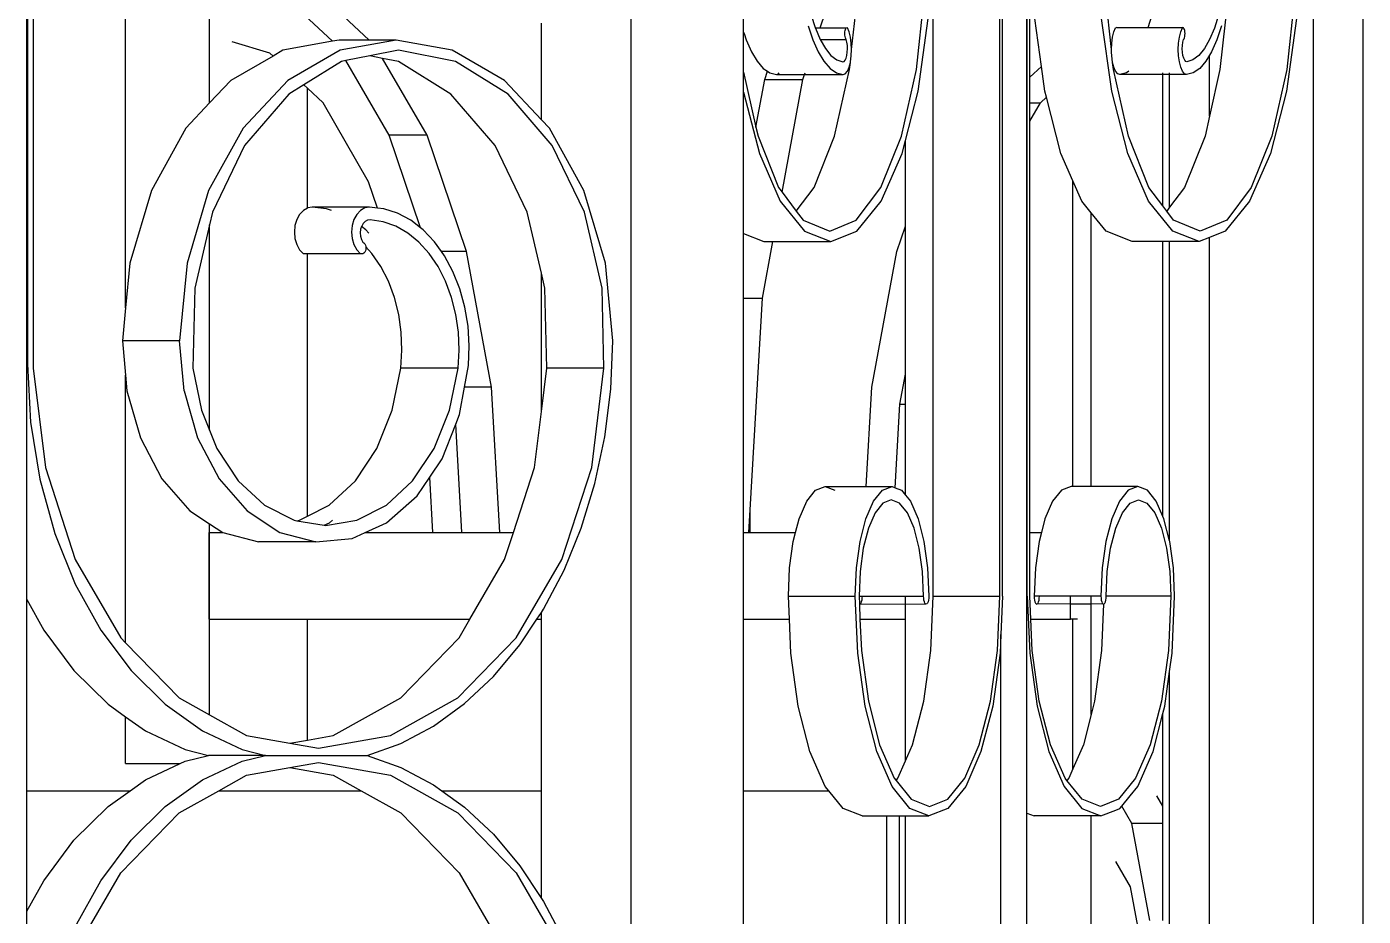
# Model space of a CAD drawing. Header units: millimetres. Extents: x 173236 to 801264, y -94969 to 615039.
# Drawn here: x 397874.2 to 398036.4, y -2428.3 to -2320.4 of the extents above; entities that cross this region are included whole.
import ezdxf

# ---------------------------------------------------------------- set-up
doc = ezdxf.new("R2010")
doc.units = ezdxf.units.MM
doc.header["$MEASUREMENT"] = 0
doc.layers.add('VOX-A-ELEV-1-NEAR', color=130, linetype='Continuous')
doc.layers.add('VOX-A-WALL-PATT', color=233, linetype='Continuous')

# ---------------------------------------------------------------- blocks, each defined once
blk = doc.blocks.new('west stsircase')
at = {"layer": 'VOX-A-WALL-PATT'}
for p, q in [((1461717.81, -2358.09), (1461717.81, -1444.06)), ((1461635.03, -2507.23), (1461635.03, -1581.8)), ((1461723.86, -2212.25), (1461723.86, -1773.82)), ((1461561.67, -2011.34), (1461561.67, -1928.97)), ((1461561.77, -1928.97), (1461561.77, -2011.34)), ((1461583.86, -1979.65), (1461583.86, -1942.29)), ((1461562.45, -1955.91), (1461562.45, -2011.83)), ((1461573.67, -2004.5), (1461573.67, -1955.91)), ((1461648.67, -1971.07), (1461648.67, -1956.97)), ((1461657.97, -1970.54), (1461662.63, -1956.84)), ((1461671.67, -2039.51), (1461671.67, -1956.65)), ((1461679.77, -2039.51), (1461679.77, -1956.65)), ((1461680.09, -2039.51), (1461680.09, -1957.14)), ((1461683.04, -2039.51), (1461683.04, -1957.14)), ((1461683.08, -2039.51), (1461683.08, -1957.14)), ((1461598.77, -1972.17), (1461592.1, -1965.93)), ((1461603.22, -1972.02), (1461596.71, -1965.93)), ((1461661.77, -1973.17), (1461662.53, -1966.35)), ((1461669.63, -1975.6), (1461670.63, -1966.35)), ((1461693.3, -1973.17), (1461692.55, -1966.35)), ((1461707.41, -1966.95), (1461706.47, -1975.6)), ((1461715.58, -1966.35), (1461714.58, -1975.6)), ((1461683.4, -1976.52), (1461683.4, -1967.98)), ((1461624.13, -1981.68), (1461624.13, -1969.95)), ((1461656.52, -1970.29), (1461657.08, -1971.98)), ((1461656.87, -1968.98), (1461657.36, -1970.51)), ((1461657.36, -1970.51), (1461657.97, -1970.54)), ((1461657.36, -1970.51), (1461657.37, -1970.54)), ((1461657.37, -1970.54), (1461657.97, -1970.54)), ((1461657.37, -1970.54), (1461657.38, -1970.57)), ((1461657.38, -1970.57), (1461657.96, -1971.93)), ((1461657.97, -1970.54), (1461661.13, -1970.54)), ((1461661.08, -1970.6), (1461661.13, -1970.54)), ((1461661.13, -1970.54), (1461661.2, -1970.51)), ((1461661.2, -1970.51), (1461661.26, -1970.54)), ((1461661.47, -1971.02), (1461661.26, -1970.54)), ((1461669.85, -1978.21), (1461671.07, -1969.41)), ((1461684.81, -1975.21), (1461684, -1969.41)), ((1461693.33, -1978.21), (1461692.11, -1969.41)), ((1461693.6, -1971.02), (1461693.81, -1970.54)), ((1461693.88, -1970.51), (1461693.81, -1970.54)), ((1461693.94, -1970.53), (1461693.88, -1970.51)), ((1461697.7, -1970.54), (1461693.94, -1970.53)), ((1461698.2, -1968.98), (1461697.7, -1970.54)), ((1461701.92, -1970.54), (1461697.7, -1970.54)), ((1461701.71, -1971.02), (1461701.92, -1970.54)), ((1461701.98, -1970.51), (1461701.92, -1970.54)), ((1461702.04, -1970.53), (1461701.98, -1970.51)), ((1461702.1, -1970.6), (1461702.04, -1970.53)), ((1461705.8, -1970.57), (1461705.22, -1971.93)), ((1461706.3, -1968.98), (1461705.8, -1970.57)), ((1461706.66, -1970.29), (1461706.1, -1971.98)), ((1461715.77, -1969.41), (1461714.55, -1978.21)), ((1461598.77, -1972.17), (1461592.77, -1973.26)), ((1461599.57, -1972.02), (1461598.77, -1972.17)), ((1461603.22, -1972.02), (1461599.57, -1972.02)), ((1461606.51, -1972.02), (1461599.71, -1973.26)), ((1461606.51, -1972.02), (1461603.22, -1972.02)), ((1461613.32, -1973.26), (1461606.51, -1972.02)), ((1461648.67, -1971.07), (1461648.72, -1971.23)), ((1461648.67, -1971.39), (1461648.67, -1971.07)), ((1461648.67, -1971.39), (1461648.72, -1971.23)), ((1461648.67, -1975.92), (1461648.67, -1971.39)), ((1461648.72, -1971.23), (1461648.98, -1971.98)), ((1461648.98, -1971.98), (1461649.62, -1973.43)), ((1461657.08, -1971.98), (1461657.72, -1973.43)), ((1461657.96, -1971.93), (1461658.59, -1973.04)), ((1461657.96, -1971.93), (1461661.13, -1971.93)), ((1461660.95, -1971.22), (1461660.96, -1971.04)), ((1461660.96, -1971.41), (1461660.95, -1971.22)), ((1461660.96, -1971.04), (1461660.99, -1970.86)), ((1461660.98, -1971.59), (1461660.96, -1971.41)), ((1461661.02, -1971.74), (1461660.98, -1971.59)), ((1461660.99, -1970.86), (1461661.02, -1970.72)), ((1461661.02, -1970.72), (1461661.08, -1970.6)), ((1461661.07, -1971.85), (1461661.02, -1971.74)), ((1461661.13, -1971.93), (1461661.07, -1971.85)), ((1461661.21, -1972.27), (1461661.13, -1971.93)), ((1461661.63, -1971.65), (1461661.47, -1971.02)), ((1461661.73, -1972.38), (1461661.63, -1971.65)), ((1461693.34, -1972.38), (1461693.44, -1971.65)), ((1461693.44, -1971.65), (1461693.6, -1971.02)), ((1461701.44, -1972.38), (1461701.55, -1971.65)), ((1461701.55, -1971.65), (1461701.71, -1971.02)), ((1461701.97, -1972.27), (1461702.05, -1971.93)), ((1461702.05, -1971.93), (1461702.11, -1971.85)), ((1461702.15, -1970.72), (1461702.1, -1970.6)), ((1461702.11, -1971.85), (1461702.16, -1971.74)), ((1461702.19, -1970.86), (1461702.15, -1970.72)), ((1461702.16, -1971.74), (1461702.19, -1971.59)), ((1461702.22, -1971.04), (1461702.19, -1970.86)), ((1461702.19, -1971.59), (1461702.22, -1971.41)), ((1461702.23, -1971.22), (1461702.22, -1971.04)), ((1461702.22, -1971.41), (1461702.23, -1971.22)), ((1461705.22, -1971.93), (1461704.59, -1973.04)), ((1461706.1, -1971.98), (1461705.46, -1973.43)), ((1461591.19, -1973.61), (1461586.6, -1972.25)), ((1461591.56, -1973.96), (1461591.19, -1973.61)), ((1461592.77, -1973.26), (1461591.56, -1973.96)), ((1461599.71, -1973.26), (1461593.37, -1976.91)), ((1461606.78, -1973.26), (1461603.31, -1973.94)), ((1461613.71, -1974.62), (1461606.78, -1973.26)), ((1461619.66, -1976.91), (1461613.32, -1973.26)), ((1461649.62, -1973.43), (1461650.32, -1974.59)), ((1461657.72, -1973.43), (1461658.42, -1974.59)), ((1461658.59, -1973.04), (1461659.27, -1973.88)), ((1461661.2, -1973.89), (1461661.25, -1973.5)), ((1461661.26, -1972.66), (1461661.21, -1972.27)), ((1461661.25, -1973.5), (1461661.28, -1973.08)), ((1461661.28, -1973.08), (1461661.26, -1972.66)), ((1461661.77, -1973.17), (1461661.73, -1972.38)), ((1461661.73, -1973.95), (1461661.77, -1973.17)), ((1461693.3, -1973.17), (1461693.34, -1972.38)), ((1461693.32, -1973.48), (1461693.3, -1973.17)), ((1461693.45, -1974.73), (1461693.32, -1973.48)), ((1461701.41, -1973.17), (1461701.44, -1972.38)), ((1461701.44, -1973.95), (1461701.41, -1973.17)), ((1461701.9, -1973.08), (1461701.92, -1972.66)), ((1461701.92, -1973.5), (1461701.9, -1973.08)), ((1461701.92, -1972.66), (1461701.97, -1972.27)), ((1461701.98, -1973.89), (1461701.92, -1973.5)), ((1461704.59, -1973.04), (1461703.91, -1973.88)), ((1461705.46, -1973.43), (1461705.19, -1973.86)), ((1461591.56, -1973.96), (1461586.43, -1976.91)), ((1461599.86, -1974.62), (1461595.29, -1977.45)), ((1461600.41, -1974.51), (1461599.86, -1974.62)), ((1461603.31, -1973.94), (1461600.41, -1974.51)), ((1461605.64, -1983.57), (1461600.41, -1974.51)), ((1461604.86, -1974.24), (1461603.31, -1973.94)), ((1461610.25, -1983.57), (1461604.86, -1974.24)), ((1461606.77, -1974.62), (1461604.86, -1974.24)), ((1461613.15, -1978.57), (1461606.77, -1974.62)), ((1461620.1, -1978.57), (1461613.71, -1974.62)), ((1461650.32, -1974.59), (1461651.06, -1975.45)), ((1461658.42, -1974.59), (1461659.17, -1975.45)), ((1461659.27, -1973.88), (1461659.99, -1974.42)), ((1461659.99, -1974.42), (1461660.72, -1974.65)), ((1461660.72, -1974.65), (1461660.86, -1974.61)), ((1461660.86, -1974.61), (1461660.99, -1974.46)), ((1461660.99, -1974.46), (1461661.11, -1974.21)), ((1461661.11, -1974.21), (1461661.2, -1973.89)), ((1461661.26, -1975.79), (1461661.47, -1975.31)), ((1461661.47, -1975.31), (1461661.62, -1974.73)), ((1461661.53, -1975.6), (1461661.62, -1974.73)), ((1461661.62, -1974.73), (1461661.63, -1974.68)), ((1461661.63, -1974.68), (1461661.73, -1973.95)), ((1461683.4, -1976.52), (1461684.81, -1975.21)), ((1461685.22, -1978.21), (1461684.81, -1975.21)), ((1461693.6, -1975.31), (1461693.45, -1974.73)), ((1461693.55, -1975.6), (1461693.45, -1974.73)), ((1461693.81, -1975.79), (1461693.6, -1975.31)), ((1461701.55, -1974.68), (1461701.44, -1973.95)), ((1461701.71, -1975.31), (1461701.55, -1974.68)), ((1461701.92, -1975.79), (1461701.71, -1975.31)), ((1461702.07, -1974.21), (1461701.98, -1973.89)), ((1461702.19, -1974.46), (1461702.07, -1974.21)), ((1461702.32, -1974.61), (1461702.19, -1974.46)), ((1461702.46, -1974.65), (1461702.32, -1974.61)), ((1461703.19, -1974.42), (1461702.46, -1974.65)), ((1461703.91, -1973.88), (1461703.19, -1974.42)), ((1461704.76, -1974.59), (1461704.01, -1975.45)), ((1461705.19, -1973.86), (1461704.76, -1974.59)), ((1461705.19, -1981.26), (1461705.19, -1973.86)), ((1461586.43, -1976.91), (1461583.86, -1979.65)), ((1461593.37, -1976.91), (1461587.93, -1982.71)), ((1461624.13, -1981.68), (1461619.66, -1976.91)), ((1461648.67, -1975.92), (1461650.17, -1982.57)), ((1461648.67, -1978.36), (1461648.67, -1975.92)), ((1461650.17, -1982.57), (1461651.23, -1976.81)), ((1461651.06, -1975.45), (1461651.57, -1975.8)), ((1461651.23, -1976.81), (1461651.57, -1975.8)), ((1461651.23, -1976.81), (1461655.84, -1976.81)), ((1461651.57, -1975.8), (1461651.85, -1975.99)), ((1461651.85, -1975.99), (1461652.64, -1976.2)), ((1461652.64, -1976.2), (1461652.91, -1976.1)), ((1461652.64, -1976.2), (1461656.05, -1976.2)), ((1461652.91, -1976.1), (1461653, -1975.99)), ((1461653.33, -1990.47), (1461655.84, -1976.81)), ((1461655.84, -1976.81), (1461656.05, -1976.2)), ((1461656.05, -1976.2), (1461656.12, -1975.99)), ((1461656.05, -1976.2), (1461660.75, -1976.2)), ((1461659.17, -1975.45), (1461659.95, -1975.99)), ((1461659.71, -1983.66), (1461661.53, -1975.6)), ((1461659.95, -1975.99), (1461660.75, -1976.2)), ((1461660.75, -1976.2), (1461661.01, -1976.1)), ((1461661.01, -1976.1), (1461661.26, -1975.79)), ((1461667.81, -1983.66), (1461669.63, -1975.6)), ((1461683.4, -1979.63), (1461683.4, -1976.52)), ((1461695.36, -1983.66), (1461693.55, -1975.6)), ((1461694.06, -1976.1), (1461693.81, -1975.79)), ((1461694.32, -1976.2), (1461694.06, -1976.1)), ((1461695.12, -1975.99), (1461694.32, -1976.2)), ((1461699.54, -1976.2), (1461694.32, -1976.2)), ((1461695.4, -1975.79), (1461695.12, -1975.99)), ((1461699.54, -1976.2), (1461699.54, -1975.99)), ((1461699.54, -1992.15), (1461699.54, -1976.2)), ((1461700.36, -1976.2), (1461699.54, -1976.2)), ((1461700.36, -1976.2), (1461700.36, -1975.99)), ((1461702.43, -1976.2), (1461700.36, -1976.2)), ((1461700.36, -1992.3), (1461700.36, -1976.2)), ((1461702.16, -1976.1), (1461701.92, -1975.79)), ((1461702.43, -1976.2), (1461702.16, -1976.1)), ((1461703.23, -1975.99), (1461702.43, -1976.2)), ((1461704.01, -1975.45), (1461703.23, -1975.99)), ((1461706.47, -1975.6), (1461705.19, -1981.26)), ((1461714.58, -1975.6), (1461712.76, -1983.66)), ((1461593.47, -1978.57), (1461588.12, -1984.82)), ((1461595.29, -1977.45), (1461593.47, -1978.57)), ((1461595.73, -1977.86), (1461595.29, -1977.45)), ((1461595.73, -1992.4), (1461595.73, -1977.86)), ((1461597.63, -1979.63), (1461595.73, -1977.86)), ((1461618.51, -1984.82), (1461613.15, -1978.57)), ((1461625.45, -1984.82), (1461620.1, -1978.57)), ((1461648.67, -1978.36), (1461650.58, -1985.77)), ((1461648.67, -1995.49), (1461648.67, -1978.36)), ((1461668.31, -1984.19), (1461669.85, -1978.21)), ((1461685.41, -1978.95), (1461685.22, -1978.21)), ((1461695.28, -1985.77), (1461693.33, -1978.21)), ((1461714.55, -1978.21), (1461712.6, -1985.77)), ((1461583.86, -1979.65), (1461580.99, -1982.71)), ((1461603.15, -1989.2), (1461597.63, -1979.63)), ((1461683.4, -1979.63), (1461684.68, -1979.63)), ((1461683.4, -1981.84), (1461684.68, -1979.63)), ((1461683.4, -1981.84), (1461683.4, -1979.63)), ((1461684.68, -1979.63), (1461685.41, -1978.95)), ((1461687.17, -1985.77), (1461685.41, -1978.95)), ((1461625.1, -1982.71), (1461624.13, -1981.68)), ((1461683.4, -2031.78), (1461683.4, -1981.84)), ((1461705.19, -1981.26), (1461704.66, -1983.66)), ((1461580.99, -1982.71), (1461576.81, -1990.26)), ((1461587.93, -1982.71), (1461583.75, -1990.26)), ((1461629.28, -1990.26), (1461625.1, -1982.71)), ((1461650.17, -1982.57), (1461650.42, -1983.66)), ((1461588.12, -1984.82), (1461584.22, -1992.88)), ((1461609.47, -1994.82), (1461605.64, -1983.57)), ((1461610.25, -1983.57), (1461605.64, -1983.57)), ((1461615.05, -1997.69), (1461610.25, -1983.57)), ((1461622.41, -1992.88), (1461618.51, -1984.82)), ((1461629.35, -1992.88), (1461625.45, -1984.82)), ((1461650.42, -1983.66), (1461652.91, -1989.91)), ((1461657.21, -1989.91), (1461659.71, -1983.66)), ((1461665.32, -1989.91), (1461667.81, -1983.66)), ((1461667.9, -1985.77), (1461668.31, -1984.19)), ((1461668.31, -1994.59), (1461668.31, -1984.19)), ((1461697.86, -1989.91), (1461695.36, -1983.66)), ((1461704.66, -1983.66), (1461702.16, -1989.91)), ((1461712.76, -1983.66), (1461710.27, -1989.91)), ((1461650.58, -1985.77), (1461653.12, -1991.57)), ((1461665.37, -1991.57), (1461667.9, -1985.77)), ((1461688.63, -1989.11), (1461687.17, -1985.77)), ((1461697.81, -1991.57), (1461695.28, -1985.77)), ((1461712.6, -1985.77), (1461710.06, -1991.57)), ((1461604.24, -1992.4), (1461603.15, -1989.2)), ((1461652.91, -1989.91), (1461653.33, -1990.47)), ((1461655.06, -1992.77), (1461657.21, -1989.91)), ((1461662.34, -1993.86), (1461665.32, -1989.91)), ((1461688.63, -2026.18), (1461688.63, -1989.11)), ((1461689.71, -1991.57), (1461688.63, -1989.11)), ((1461699.54, -1992.15), (1461697.86, -1989.91)), ((1461702.16, -1989.91), (1461700.36, -1992.3)), ((1461710.27, -1989.91), (1461707.29, -1993.86)), ((1461576.81, -1990.26), (1461574.18, -1999.07)), ((1461583.75, -1990.26), (1461581.13, -1999.07)), ((1461631.9, -1999.07), (1461629.28, -1990.26)), ((1461653.12, -1991.57), (1461656.07, -1995.22)), ((1461653.33, -1990.47), (1461655.06, -1992.77)), ((1461662.41, -1995.22), (1461665.37, -1991.57)), ((1461690.84, -1992.97), (1461689.71, -1991.57)), ((1461700.77, -1995.22), (1461697.81, -1991.57)), ((1461710.06, -1991.57), (1461707.11, -1995.22)), ((1461584.22, -1992.88), (1461583.86, -1994.44)), ((1461594.79, -1993.17), (1461594.44, -1993.79)), ((1461595.24, -1992.68), (1461594.79, -1993.17)), ((1461595.73, -1992.4), (1461595.24, -1992.68)), ((1461595.77, -1992.38), (1461595.73, -1992.4)), ((1461596.33, -1992.28), (1461595.77, -1992.38)), ((1461603.28, -1992.28), (1461596.33, -1992.28)), ((1461598.05, -1992.49), (1461596.33, -1992.28)), ((1461598.65, -1992.68), (1461598.05, -1992.49)), ((1461601.73, -1993.17), (1461601.38, -1993.79)), ((1461602.18, -1992.68), (1461601.73, -1993.17)), ((1461602.71, -1992.38), (1461602.18, -1992.68)), ((1461603.28, -1992.28), (1461602.71, -1992.38)), ((1461604.24, -1992.4), (1461603.28, -1992.28)), ((1461604.99, -1992.49), (1461604.24, -1992.4)), ((1461606.66, -1993.03), (1461604.99, -1992.49)), ((1461608.27, -1993.89), (1461606.66, -1993.03)), ((1461624.13, -2000.32), (1461622.41, -1992.88)), ((1461631.49, -2002.12), (1461629.35, -1992.88)), ((1461655.06, -1992.77), (1461655.89, -1993.86)), ((1461690.84, -2026.18), (1461690.84, -1992.97)), ((1461692.66, -1995.22), (1461690.84, -1992.97)), ((1461700.01, -1992.77), (1461699.54, -1992.15)), ((1461700.36, -1992.3), (1461700.01, -1992.77)), ((1461700.84, -1993.86), (1461700.01, -1992.77)), ((1461583.86, -1994.44), (1461582.07, -2002.12)), ((1461583.86, -2019.35), (1461583.86, -1994.44)), ((1461594.22, -1994.53), (1461594.15, -1995.31)), ((1461594.44, -1993.79), (1461594.22, -1994.53)), ((1461601.16, -1994.53), (1461601.09, -1995.31)), ((1461601.38, -1993.79), (1461601.16, -1994.53)), ((1461602.3, -1994.64), (1461602.19, -1994.98)), ((1461602.32, -1994.59), (1461602.3, -1994.64)), ((1461602.83, -1995.05), (1461602.3, -1994.64)), ((1461602.51, -1994.26), (1461602.32, -1994.59)), ((1461602.76, -1994.02), (1461602.51, -1994.26)), ((1461603.04, -1993.87), (1461602.76, -1994.02)), ((1461603.35, -1993.83), (1461603.04, -1993.87)), ((1461604.92, -1994.06), (1461603.35, -1993.83)), ((1461606.45, -1994.6), (1461604.92, -1994.06)), ((1461607.91, -1995.44), (1461606.45, -1994.6)), ((1461609.47, -1994.82), (1461608.27, -1993.89)), ((1461609.77, -1995.05), (1461609.47, -1994.82)), ((1461655.89, -1993.86), (1461659.11, -1995.22)), ((1461659.11, -1995.22), (1461662.34, -1993.86)), ((1461667.25, -1997.69), (1461668.31, -1994.59)), ((1461668.31, -2012.55), (1461668.31, -1994.59)), ((1461704.06, -1995.22), (1461700.84, -1993.86)), ((1461707.29, -1993.86), (1461704.06, -1995.22)), ((1461594.15, -1995.31), (1461594.22, -1996.1)), ((1461594.22, -1996.1), (1461594.44, -1996.83)), ((1461601.09, -1995.31), (1461601.16, -1996.1)), ((1461601.16, -1996.1), (1461601.38, -1996.83)), ((1461602.19, -1994.98), (1461602.15, -1995.39)), ((1461602.15, -1995.39), (1461602.18, -1995.81)), ((1461602.18, -1995.81), (1461602.28, -1996.21)), ((1461602.28, -1996.21), (1461602.46, -1996.55)), ((1461603.2, -1995.44), (1461602.83, -1995.05)), ((1461609.27, -1996.55), (1461607.91, -1995.44)), ((1461611.15, -1996.49), (1461609.77, -1995.05)), ((1461612.01, -1997.69), (1461611.15, -1996.49)), ((1461648.67, -1995.49), (1461651.13, -1996.46)), ((1461648.67, -2003.33), (1461648.67, -1995.49)), ((1461650.97, -2003.33), (1461652.23, -1996.46)), ((1461651.13, -1996.46), (1461652.23, -1996.46)), ((1461652.23, -1996.46), (1461659.24, -1996.46)), ((1461656.07, -1995.22), (1461659.24, -1996.46)), ((1461659.24, -1996.46), (1461662.41, -1995.22)), ((1461695.83, -1996.46), (1461692.66, -1995.22)), ((1461699.54, -1996.46), (1461695.83, -1996.46)), ((1461699.54, -2029.81), (1461699.54, -1996.46)), ((1461700.36, -1996.46), (1461699.54, -1996.46)), ((1461700.36, -2032.77), (1461700.36, -1996.46)), ((1461703.94, -1996.46), (1461700.36, -1996.46)), ((1461703.94, -1996.46), (1461700.77, -1995.22)), ((1461705.19, -1995.97), (1461703.94, -1996.46)), ((1461707.11, -1995.22), (1461705.19, -1995.97)), ((1461705.19, -2111.5), (1461705.19, -1995.97)), ((1461594.44, -1996.83), (1461594.79, -1997.46)), ((1461594.79, -1997.46), (1461595.24, -1997.94)), ((1461595.38, -1997.97), (1461595.24, -1997.94)), ((1461595.51, -1997.95), (1461595.38, -1997.97)), ((1461595.73, -1997.97), (1461595.51, -1997.95)), ((1461595.73, -1997.97), (1461595.73, -1997.94)), ((1461602.18, -1997.94), (1461595.73, -1997.97)), ((1461595.73, -2029.79), (1461595.73, -1997.97)), ((1461601.38, -1996.83), (1461601.73, -1997.46)), ((1461601.73, -1997.46), (1461602.18, -1997.94)), ((1461602.32, -1997.97), (1461602.18, -1997.94)), ((1461602.45, -1997.95), (1461602.32, -1997.97)), ((1461602.58, -1997.88), (1461602.45, -1997.95)), ((1461602.46, -1996.55), (1461602.59, -1996.63)), ((1461602.69, -1997.76), (1461602.58, -1997.88)), ((1461602.59, -1996.63), (1461602.69, -1996.74)), ((1461602.69, -1996.74), (1461602.77, -1996.89)), ((1461602.77, -1997.61), (1461602.69, -1997.76)), ((1461602.77, -1996.89), (1461602.83, -1997.07)), ((1461602.82, -1997.44), (1461602.77, -1997.61)), ((1461602.84, -1997.25), (1461602.82, -1997.44)), ((1461602.83, -1997.07), (1461602.83, -1997.1)), ((1461603.56, -1997.91), (1461602.83, -1997.1)), ((1461602.83, -1997.1), (1461602.84, -1997.25)), ((1461604.65, -1999.5), (1461603.56, -1997.91)), ((1461610.5, -1997.91), (1461609.27, -1996.55)), ((1461611.59, -1999.5), (1461610.5, -1997.91)), ((1461615.05, -1997.69), (1461612.01, -1997.69)), ((1461612.36, -1998.18), (1461612.01, -1997.69)), ((1461618.07, -2014.13), (1461615.05, -1997.69)), ((1461664.24, -2014.13), (1461667.25, -1997.69)), ((1461574.18, -1999.07), (1461573.67, -2004.5)), ((1461581.13, -1999.07), (1461580.23, -2008.51)), ((1461605.56, -2001.29), (1461604.65, -1999.5)), ((1461612.5, -2001.29), (1461611.59, -1999.5)), ((1461613.39, -2000.09), (1461612.36, -1998.18)), ((1461632.8, -2008.51), (1461631.9, -1999.07)), ((1461606.29, -2003.24), (1461605.56, -2001.29)), ((1461613.23, -2003.24), (1461612.5, -2001.29)), ((1461614.23, -2002.19), (1461613.39, -2000.09)), ((1461624.13, -2017.07), (1461624.13, -2000.32)), ((1461624.55, -2002.12), (1461624.13, -2000.32)), ((1461582.07, -2002.12), (1461581.85, -2011.83)), ((1461614.84, -2004.42), (1461614.23, -2002.19)), ((1461624.78, -2011.83), (1461624.55, -2002.12)), ((1461631.72, -2011.83), (1461631.49, -2002.12)), ((1461573.67, -2004.5), (1461573.29, -2008.51)), ((1461606.81, -2005.31), (1461606.29, -2003.24)), ((1461613.75, -2005.31), (1461613.23, -2003.24)), ((1461615.23, -2006.74), (1461614.84, -2004.42)), ((1461648.67, -2003.33), (1461650.97, -2003.33)), ((1461648.67, -2031.78), (1461648.67, -2003.33)), ((1461649.47, -2029), (1461650.97, -2003.33)), ((1461607.11, -2007.46), (1461606.81, -2005.31)), ((1461614.06, -2007.46), (1461613.75, -2005.31)), ((1461607.2, -2009.64), (1461607.11, -2007.46)), ((1461614.14, -2009.64), (1461614.06, -2007.46)), ((1461615.37, -2009.12), (1461615.23, -2006.74)), ((1461580.23, -2008.51), (1461573.29, -2008.51)), ((1461573.29, -2008.51), (1461573.67, -2012.69)), ((1461580.78, -2014.59), (1461580.23, -2008.51)), ((1461615.28, -2011.51), (1461615.37, -2009.12)), ((1461632.55, -2014.38), (1461632.8, -2008.51)), ((1461607.06, -2011.83), (1461607.2, -2009.64)), ((1461614.01, -2011.83), (1461614.14, -2009.64)), ((1461561.77, -2011.34), (1461561.67, -2011.34)), ((1461561.67, -2039.91), (1461561.67, -2011.34)), ((1461561.77, -2011.34), (1461562.14, -2018.38)), ((1461562.45, -2011.83), (1461563.94, -2023.89)), ((1461573.67, -2045.15), (1461573.67, -2012.69)), ((1461573.67, -2012.69), (1461573.84, -2014.59)), ((1461581.85, -2011.83), (1461582.88, -2016.94)), ((1461606.03, -2016.94), (1461607.06, -2011.83)), ((1461614.01, -2011.83), (1461607.06, -2011.83)), ((1461612.97, -2016.94), (1461614.01, -2011.83)), ((1461614.8, -2014.13), (1461615.28, -2011.51)), ((1461624.13, -2017.07), (1461624.78, -2011.83)), ((1461631.72, -2011.83), (1461624.78, -2011.83)), ((1461630.24, -2023.89), (1461631.72, -2011.83)), ((1461667.64, -2016.19), (1461668.31, -2012.55)), ((1461668.31, -2016.19), (1461668.31, -2012.55)), ((1461614.2, -2017.45), (1461614.8, -2014.13)), ((1461618.07, -2014.13), (1461614.8, -2014.13)), ((1461619.1, -2031.78), (1461618.07, -2014.13)), ((1461663.53, -2026.18), (1461664.24, -2014.13)), ((1461573.84, -2014.59), (1461575.47, -2020.29)), ((1461580.78, -2014.59), (1461582.41, -2020.29)), ((1461631.83, -2020.17), (1461632.55, -2014.38)), ((1461582.88, -2016.94), (1461583.86, -2019.35)), ((1461604.16, -2021.58), (1461606.03, -2016.94)), ((1461611.1, -2021.58), (1461612.97, -2016.94)), ((1461613.73, -2018.64), (1461614.2, -2017.45)), ((1461623.3, -2023.89), (1461624.13, -2017.07)), ((1461667.05, -2026.33), (1461667.64, -2016.19)), ((1461667.64, -2016.19), (1461668.31, -2016.19)), ((1461668.31, -2027.22), (1461668.31, -2016.19)), ((1461562.14, -2018.38), (1461563.25, -2025.28)), ((1461612.08, -2022.83), (1461613.73, -2018.64)), ((1461614.49, -2031.78), (1461613.73, -2018.64)), ((1461575.47, -2020.29), (1461578.07, -2025.24)), ((1461582.41, -2020.29), (1461585.01, -2025.24)), ((1461583.86, -2019.35), (1461584.75, -2021.58)), ((1461630.63, -2025.81), (1461631.83, -2020.17)), ((1461584.75, -2021.58), (1461587.35, -2025.48)), ((1461601.56, -2025.48), (1461604.16, -2021.58)), ((1461608.5, -2025.48), (1461611.1, -2021.58)), ((1461563.94, -2023.89), (1461567.56, -2035.03)), ((1461610.58, -2025.06), (1461612.08, -2022.83)), ((1461620.73, -2031.78), (1461623.3, -2023.89)), ((1461626.61, -2035.03), (1461630.24, -2023.89)), ((1461563.25, -2025.28), (1461565.07, -2031.87)), ((1461578.07, -2025.24), (1461581.47, -2029.14)), ((1461585.01, -2025.24), (1461588.41, -2029.14)), ((1461587.35, -2025.48), (1461590.53, -2028.44)), ((1461598.38, -2028.44), (1461601.56, -2025.48)), ((1461605.32, -2028.44), (1461608.5, -2025.48)), ((1461609.06, -2027.3), (1461610.58, -2025.06)), ((1461610.97, -2031.78), (1461610.58, -2025.06)), ((1461605.34, -2030.59), (1461609.06, -2027.3)), ((1461628.97, -2031.22), (1461630.63, -2025.81)), ((1461656.33, -2027.97), (1461657.41, -2026.64)), ((1461657.41, -2026.64), (1461658.57, -2026.18)), ((1461658.57, -2026.18), (1461659.73, -2026.64)), ((1461658.57, -2026.18), (1461663.53, -2026.18)), ((1461663.53, -2026.18), (1461666.68, -2026.18)), ((1461664.44, -2027.97), (1461665.52, -2026.64)), ((1461665.52, -2026.64), (1461666.68, -2026.18)), ((1461666.68, -2026.18), (1461667.05, -2026.33)), ((1461667.05, -2026.33), (1461667.83, -2026.64)), ((1461667.83, -2026.64), (1461668.31, -2027.22)), ((1461668.31, -2027.22), (1461668.91, -2027.97)), ((1461687.24, -2026.64), (1461686.16, -2027.97)), ((1461688.4, -2026.18), (1461687.24, -2026.64)), ((1461688.63, -2026.18), (1461688.4, -2026.18)), ((1461690.84, -2026.18), (1461688.63, -2026.18)), ((1461696.5, -2026.18), (1461690.84, -2026.18)), ((1461695.34, -2026.64), (1461694.27, -2027.97)), ((1461696.5, -2026.18), (1461695.34, -2026.64)), ((1461697.66, -2026.64), (1461696.5, -2026.18)), ((1461698.74, -2027.97), (1461697.66, -2026.64)), ((1461590.53, -2028.44), (1461594.13, -2030.28)), ((1461595.73, -2029.79), (1461598.38, -2028.44)), ((1461601.73, -2030.28), (1461605.32, -2028.44)), ((1461655.41, -2030.09), (1461656.33, -2027.97)), ((1461663.51, -2030.09), (1461664.44, -2027.97)), ((1461665.57, -2028.22), (1461664.63, -2029.39)), ((1461666.59, -2027.82), (1461665.57, -2028.22)), ((1461667.6, -2028.22), (1461666.59, -2027.82)), ((1461668.55, -2029.39), (1461667.6, -2028.22)), ((1461668.91, -2027.97), (1461669.84, -2030.09)), ((1461686.16, -2027.97), (1461685.23, -2030.09)), ((1461694.27, -2027.97), (1461693.34, -2030.09)), ((1461694.63, -2029.39), (1461695.57, -2028.22)), ((1461695.57, -2028.22), (1461696.59, -2027.82)), ((1461696.59, -2027.82), (1461697.6, -2028.22)), ((1461697.6, -2028.22), (1461698.55, -2029.39)), ((1461699.54, -2029.81), (1461698.74, -2027.97)), ((1461581.47, -2029.14), (1461583.86, -2030.7)), ((1461588.41, -2029.14), (1461592.4, -2031.75)), ((1461594.13, -2030.28), (1461594.46, -2030.33)), ((1461594.46, -2030.33), (1461594.79, -2030.28)), ((1461594.46, -2030.33), (1461597.77, -2030.88)), ((1461594.79, -2030.28), (1461595.73, -2029.79)), ((1461597.93, -2030.9), (1461601.73, -2030.28)), ((1461598.4, -2030.59), (1461598.76, -2030.28)), ((1461649.31, -2031.78), (1461649.47, -2029)), ((1461649.47, -2031.78), (1461649.47, -2029)), ((1461654.97, -2031.78), (1461655.41, -2030.09)), ((1461662.8, -2032.85), (1461663.51, -2030.09)), ((1461664.63, -2029.39), (1461663.81, -2031.25)), ((1461669.36, -2031.25), (1461668.55, -2029.39)), ((1461669.84, -2030.09), (1461670.55, -2032.85)), ((1461685.23, -2030.09), (1461684.8, -2031.78)), ((1461693.34, -2030.09), (1461692.63, -2032.85)), ((1461693.82, -2031.25), (1461694.63, -2029.39)), ((1461698.55, -2029.39), (1461699.36, -2031.25)), ((1461699.66, -2030.09), (1461699.54, -2029.81)), ((1461700.36, -2032.77), (1461699.66, -2030.09)), ((1461565.07, -2031.87), (1461567.56, -2038.03)), ((1461583.82, -2042.29), (1461583.82, -2031.78)), ((1461583.82, -2031.78), (1461583.86, -2031.78)), ((1461583.86, -2030.7), (1461585.46, -2031.75)), ((1461583.86, -2031.78), (1461583.86, -2030.7)), ((1461583.86, -2031.78), (1461585.46, -2031.75)), ((1461583.86, -2042.29), (1461583.86, -2031.78)), ((1461585.46, -2031.75), (1461589.8, -2032.89)), ((1461592.4, -2031.75), (1461596.74, -2032.89)), ((1461597.77, -2030.88), (1461598.4, -2030.59)), ((1461597.77, -2030.88), (1461597.93, -2030.9)), ((1461601.15, -2032.5), (1461602.73, -2031.78)), ((1461602.73, -2031.78), (1461605.34, -2030.59)), ((1461602.73, -2031.78), (1461610.97, -2031.78)), ((1461610.97, -2031.78), (1461614.49, -2031.78)), ((1461614.49, -2031.78), (1461619.1, -2031.78)), ((1461619.1, -2031.78), (1461620.73, -2031.78)), ((1461619.67, -2035.03), (1461620.73, -2031.78)), ((1461626.88, -2036.34), (1461628.97, -2031.22)), ((1461648.67, -2031.78), (1461649.31, -2031.78)), ((1461648.67, -2042.29), (1461648.67, -2031.78)), ((1461649.31, -2031.78), (1461649.47, -2031.78)), ((1461649.47, -2031.78), (1461654.97, -2031.78)), ((1461654.7, -2032.85), (1461654.97, -2031.78)), ((1461663.81, -2031.25), (1461663.19, -2033.67)), ((1461669.98, -2033.67), (1461669.36, -2031.25)), ((1461683.4, -2031.78), (1461684.8, -2031.78)), ((1461683.4, -2039.51), (1461683.4, -2031.78)), ((1461684.8, -2031.78), (1461684.52, -2032.85)), ((1461693.19, -2033.67), (1461693.82, -2031.25)), ((1461699.36, -2031.25), (1461699.99, -2033.67)), ((1461596.74, -2032.89), (1461589.8, -2032.89)), ((1461596.74, -2032.89), (1461601.15, -2032.5)), ((1461654.25, -2036.06), (1461654.7, -2032.85)), ((1461662.36, -2036.06), (1461662.8, -2032.85)), ((1461663.19, -2033.67), (1461662.8, -2036.48)), ((1461670.38, -2036.48), (1461669.98, -2033.67)), ((1461670.55, -2032.85), (1461671, -2036.06)), ((1461684.52, -2032.85), (1461684.08, -2036.06)), ((1461692.63, -2032.85), (1461692.18, -2036.06)), ((1461692.8, -2036.48), (1461693.19, -2033.67)), ((1461699.99, -2033.67), (1461700.38, -2036.48)), ((1461700.38, -2032.85), (1461700.36, -2032.77)), ((1461700.82, -2036.06), (1461700.38, -2032.85)), ((1461567.56, -2035.03), (1461573.09, -2044.56)), ((1461615.46, -2042.29), (1461619.67, -2035.03)), ((1461621.08, -2044.56), (1461626.61, -2035.03)), ((1461624.38, -2041.08), (1461626.88, -2036.34)), ((1461654.1, -2039.51), (1461654.25, -2036.06)), ((1461662.2, -2039.51), (1461662.36, -2036.06)), ((1461662.8, -2036.48), (1461662.67, -2039.51)), ((1461670.51, -2039.51), (1461670.38, -2036.48)), ((1461671, -2036.06), (1461671.15, -2039.51)), ((1461684.08, -2036.06), (1461683.92, -2039.51)), ((1461692.18, -2036.06), (1461692.03, -2039.51)), ((1461692.67, -2039.51), (1461692.8, -2036.48)), ((1461700.38, -2036.48), (1461700.51, -2039.51)), ((1461700.97, -2039.51), (1461700.82, -2036.06)), ((1461567.56, -2038.03), (1461570.68, -2043.61)), ((1461561.67, -2039.91), (1461563.74, -2043.61)), ((1461561.67, -2063.11), (1461561.67, -2039.91)), ((1461654.1, -2039.51), (1461662.2, -2039.51)), ((1461654.22, -2042.29), (1461654.1, -2039.51)), ((1461662.51, -2046.4), (1461662.2, -2039.51)), ((1461662.67, -2039.51), (1461662.72, -2040.46)), ((1461662.67, -2039.51), (1461663.04, -2039.51)), ((1461662.95, -2040.18), (1461662.88, -2040.33)), ((1461663, -2039.98), (1461662.95, -2040.18)), ((1461663.03, -2039.75), (1461663, -2039.98)), ((1461663.04, -2039.51), (1461663.03, -2039.75)), ((1461663.04, -2039.51), (1461668.31, -2039.51)), ((1461668.31, -2040.43), (1461668.31, -2039.51)), ((1461668.31, -2039.51), (1461670.51, -2039.51)), ((1461670.52, -2039.75), (1461670.51, -2039.51)), ((1461670.55, -2039.98), (1461670.52, -2039.75)), ((1461670.6, -2040.18), (1461670.55, -2039.98)), ((1461670.67, -2040.33), (1461670.6, -2040.18)), ((1461671.06, -2040.18), (1461670.99, -2040.33)), ((1461671.11, -2039.98), (1461671.06, -2040.18)), ((1461671.14, -2039.75), (1461671.11, -2039.98)), ((1461671.15, -2039.51), (1461671.14, -2039.75)), ((1461671.38, -2046.1), (1461671.67, -2039.51)), ((1461671.67, -2039.51), (1461679.77, -2039.51)), ((1461679.48, -2046.1), (1461679.77, -2039.51)), ((1461680.09, -2039.51), (1461679.89, -2044.15)), ((1461683.08, -2039.51), (1461683.04, -2039.51)), ((1461683.04, -2065.81), (1461683.04, -2039.51)), ((1461683.08, -2039.51), (1461683.39, -2046.4)), ((1461683.53, -2042.29), (1461683.4, -2039.51)), ((1461683.92, -2039.51), (1461683.93, -2039.75)), ((1461684.56, -2039.51), (1461683.92, -2039.51)), ((1461683.93, -2039.75), (1461683.97, -2039.98)), ((1461683.97, -2039.98), (1461684.02, -2040.18)), ((1461684.02, -2040.18), (1461684.08, -2040.33)), ((1461684.4, -2040.33), (1461684.47, -2040.18)), ((1461684.47, -2040.18), (1461684.52, -2039.98)), ((1461684.52, -2039.98), (1461684.55, -2039.75)), ((1461684.55, -2039.75), (1461684.56, -2039.51)), ((1461688.35, -2039.51), (1461684.56, -2039.51)), ((1461688.35, -2040.43), (1461688.35, -2039.51)), ((1461690.84, -2039.51), (1461688.35, -2039.51)), ((1461690.84, -2040.43), (1461690.84, -2039.51)), ((1461692.03, -2039.51), (1461690.84, -2039.51)), ((1461692.03, -2039.51), (1461692.04, -2039.75)), ((1461692.04, -2039.75), (1461692.07, -2039.98)), ((1461692.07, -2039.98), (1461692.12, -2040.18)), ((1461692.12, -2040.18), (1461692.19, -2040.33)), ((1461692.51, -2040.33), (1461692.57, -2040.18)), ((1461692.57, -2040.18), (1461692.62, -2039.98)), ((1461692.62, -2039.98), (1461692.66, -2039.75)), ((1461692.66, -2039.75), (1461692.67, -2039.51)), ((1461700.51, -2039.51), (1461692.67, -2039.51)), ((1461700.51, -2039.51), (1461700.22, -2046.1)), ((1461700.67, -2046.4), (1461700.97, -2039.51)), ((1461623.58, -2042.29), (1461624.13, -2041.46)), ((1461624.13, -2041.46), (1461624.38, -2041.08)), ((1461624.13, -2042.29), (1461624.13, -2041.46)), ((1461662.81, -2040.43), (1461662.72, -2040.46)), ((1461662.72, -2040.46), (1461662.79, -2042.29)), ((1461662.88, -2040.33), (1461662.81, -2040.43)), ((1461662.81, -2040.43), (1461668.31, -2040.46)), ((1461668.31, -2040.46), (1461670.75, -2040.43)), ((1461668.31, -2042.29), (1461668.31, -2040.46)), ((1461670.75, -2040.43), (1461670.67, -2040.33)), ((1461670.83, -2040.46), (1461670.75, -2040.43)), ((1461670.91, -2040.43), (1461670.83, -2040.46)), ((1461670.99, -2040.33), (1461670.91, -2040.43)), ((1461684.08, -2040.33), (1461684.16, -2040.43)), ((1461684.16, -2040.43), (1461684.24, -2040.46)), ((1461684.33, -2040.43), (1461684.24, -2040.46)), ((1461684.33, -2040.43), (1461684.4, -2040.33)), ((1461688.35, -2040.46), (1461684.33, -2040.43)), ((1461688.35, -2042.29), (1461688.35, -2040.46)), ((1461690.84, -2040.46), (1461688.35, -2040.46)), ((1461692.27, -2040.43), (1461690.84, -2040.46)), ((1461690.84, -2053.86), (1461690.84, -2040.46)), ((1461692.35, -2040.46), (1461692.11, -2046.1)), ((1461692.19, -2040.33), (1461692.27, -2040.43)), ((1461692.27, -2040.43), (1461692.35, -2040.46)), ((1461692.35, -2040.46), (1461692.43, -2040.43)), ((1461692.43, -2040.43), (1461692.51, -2040.33)), ((1461583.82, -2042.29), (1461583.86, -2042.29)), ((1461583.86, -2053.89), (1461583.86, -2042.29)), ((1461583.86, -2042.29), (1461595.73, -2042.29)), ((1461595.73, -2056.96), (1461595.73, -2042.29)), ((1461595.73, -2042.29), (1461615.46, -2042.29)), ((1461614.14, -2044.56), (1461615.46, -2042.29)), ((1461621.51, -2045.4), (1461623.58, -2042.29)), ((1461623.58, -2042.29), (1461624.13, -2042.29)), ((1461624.13, -2063.11), (1461624.13, -2042.29)), ((1461648.67, -2042.29), (1461654.22, -2042.29)), ((1461648.67, -2063.11), (1461648.67, -2042.29)), ((1461654.4, -2046.4), (1461654.22, -2042.29)), ((1461662.79, -2042.29), (1461668.31, -2042.29)), ((1461662.79, -2042.29), (1461662.96, -2046.1)), ((1461668.31, -2059.48), (1461668.31, -2042.29)), ((1461683.53, -2042.29), (1461688.35, -2042.29)), ((1461683.69, -2046.1), (1461683.53, -2042.29)), ((1461688.63, -2042.29), (1461688.35, -2042.29)), ((1461688.63, -2060.43), (1461688.63, -2042.29)), ((1461689.17, -2042.29), (1461688.63, -2042.29)), ((1461563.74, -2043.61), (1461567.4, -2048.51)), ((1461570.68, -2043.61), (1461574.34, -2048.51)), ((1461573.09, -2044.56), (1461573.67, -2045.15)), ((1461573.67, -2045.15), (1461580.17, -2051.83)), ((1461607.06, -2051.83), (1461614.14, -2044.56)), ((1461614, -2051.83), (1461621.08, -2044.56)), ((1461679.89, -2044.15), (1461679.79, -2046.4)), ((1461679.89, -2330.06), (1461679.89, -2044.15)), ((1461618.3, -2049.23), (1461621.51, -2045.4)), ((1461655.3, -2052.83), (1461654.4, -2046.4)), ((1461663.4, -2052.83), (1461662.51, -2046.4)), ((1461662.96, -2046.1), (1461663.81, -2052.25)), ((1461670.52, -2052.25), (1461671.38, -2046.1)), ((1461678.63, -2052.25), (1461679.48, -2046.1)), ((1461679.79, -2046.4), (1461678.9, -2052.83)), ((1461683.39, -2046.4), (1461684.28, -2052.83)), ((1461684.55, -2052.25), (1461683.69, -2046.1)), ((1461692.11, -2046.1), (1461691.26, -2052.25)), ((1461700.22, -2046.1), (1461699.37, -2052.25)), ((1461700.36, -2048.65), (1461700.67, -2046.4)), ((1461567.4, -2048.51), (1461571.55, -2052.61)), ((1461574.34, -2048.51), (1461578.49, -2052.61)), ((1461614.79, -2052.53), (1461618.3, -2049.23)), ((1461699.78, -2052.83), (1461700.36, -2048.65)), ((1461700.36, -2180.92), (1461700.36, -2048.65)), ((1461571.55, -2052.61), (1461573.67, -2054.12)), ((1461578.49, -2052.61), (1461583.01, -2055.83)), ((1461580.17, -2051.83), (1461583.86, -2053.89)), ((1461598.88, -2056.39), (1461607.06, -2051.83)), ((1461605.83, -2056.39), (1461614, -2051.83)), ((1461611.03, -2055.25), (1461614.79, -2052.53)), ((1461656.72, -2058.35), (1461655.3, -2052.83)), ((1461664.82, -2058.35), (1461663.4, -2052.83)), ((1461663.81, -2052.25), (1461665.17, -2057.53)), ((1461669.16, -2057.53), (1461670.52, -2052.25)), ((1461677.27, -2057.53), (1461678.63, -2052.25)), ((1461678.9, -2052.83), (1461677.47, -2058.35)), ((1461684.28, -2052.83), (1461685.7, -2058.35)), ((1461685.91, -2057.53), (1461684.55, -2052.25)), ((1461691.26, -2052.25), (1461690.84, -2053.86)), ((1461699.37, -2052.25), (1461698.01, -2057.53)), ((1461699.54, -2053.73), (1461699.78, -2052.83)), ((1461573.67, -2059.81), (1461573.67, -2054.12)), ((1461573.67, -2054.12), (1461576.07, -2055.83)), ((1461583.86, -2053.89), (1461588.35, -2056.39)), ((1461690.84, -2053.86), (1461689.9, -2057.53)), ((1461698.35, -2058.35), (1461699.54, -2053.73)), ((1461699.54, -2064.96), (1461699.54, -2053.73)), ((1461576.07, -2055.83), (1461580.89, -2058.09)), ((1461583.01, -2055.83), (1461587.83, -2058.09)), ((1461588.35, -2056.39), (1461593.62, -2057.33)), ((1461595.73, -2056.96), (1461598.88, -2056.39)), ((1461597.09, -2057.95), (1461605.83, -2056.39)), ((1461607.08, -2057.35), (1461611.03, -2055.25)), ((1461580.89, -2058.09), (1461583.72, -2058.81)), ((1461587.83, -2058.09), (1461590.66, -2058.81)), ((1461593.62, -2057.33), (1461595.73, -2056.96)), ((1461593.62, -2057.33), (1461597.09, -2057.95)), ((1461602.98, -2058.81), (1461607.08, -2057.35)), ((1461665.17, -2057.53), (1461666.94, -2061.58)), ((1461668.31, -2059.48), (1461669.16, -2057.53)), ((1461675.5, -2061.58), (1461677.27, -2057.53)), ((1461687.68, -2061.58), (1461685.91, -2057.53)), ((1461689.9, -2057.53), (1461688.63, -2060.43)), ((1461698.01, -2057.53), (1461696.23, -2061.58)), ((1461580.28, -2059.81), (1461580.89, -2059.52)), ((1461580.89, -2059.52), (1461583.72, -2058.81)), ((1461583.01, -2061.79), (1461587.83, -2059.52)), ((1461590.66, -2058.81), (1461583.72, -2058.81)), ((1461587.83, -2059.52), (1461590.66, -2058.81)), ((1461590.66, -2058.81), (1461602.98, -2058.81)), ((1461593.62, -2060.29), (1461597.09, -2059.67)), ((1461597.09, -2059.67), (1461605.83, -2061.22)), ((1461602.98, -2058.81), (1461607.08, -2060.27)), ((1461658.57, -2062.59), (1461656.72, -2058.35)), ((1461666.68, -2062.59), (1461664.82, -2058.35)), ((1461667.39, -2061.58), (1461668.31, -2059.48)), ((1461677.47, -2058.35), (1461675.62, -2062.59)), ((1461685.7, -2058.35), (1461687.56, -2062.59)), ((1461696.5, -2062.59), (1461698.35, -2058.35)), ((1461573.67, -2059.81), (1461580.28, -2059.81)), ((1461576.07, -2061.79), (1461580.28, -2059.81)), ((1461584.98, -2063.11), (1461588.35, -2061.22)), ((1461588.35, -2061.22), (1461593.62, -2060.29)), ((1461593.62, -2060.29), (1461598.88, -2061.22)), ((1461598.88, -2061.22), (1461602.26, -2063.11)), ((1461605.83, -2061.22), (1461614, -2065.79)), ((1461607.08, -2060.27), (1461611.03, -2062.37)), ((1461688.63, -2060.43), (1461688.13, -2061.58)), ((1461574.22, -2063.11), (1461576.07, -2061.79)), ((1461578.49, -2065.01), (1461583.01, -2061.79)), ((1461611.03, -2062.37), (1461612.05, -2063.11)), ((1461658.99, -2063.11), (1461658.57, -2062.59)), ((1461668.83, -2065.25), (1461666.68, -2062.59)), ((1461666.94, -2061.58), (1461667.17, -2061.85)), ((1461667.17, -2061.85), (1461667.39, -2061.58)), ((1461667.17, -2061.85), (1461669.01, -2064.12)), ((1461673.43, -2064.12), (1461675.5, -2061.58)), ((1461675.62, -2062.59), (1461673.46, -2065.25)), ((1461687.56, -2062.59), (1461689.71, -2065.25)), ((1461687.9, -2061.85), (1461687.68, -2061.58)), ((1461688.13, -2061.58), (1461687.9, -2061.85)), ((1461689.74, -2064.12), (1461687.9, -2061.85)), ((1461696.23, -2061.58), (1461694.17, -2064.12)), ((1461695.58, -2063.72), (1461696.5, -2062.59)), ((1461561.67, -2063.11), (1461574.22, -2063.11)), ((1461561.67, -2077.71), (1461561.67, -2063.11)), ((1461571.55, -2065.01), (1461574.22, -2063.11)), ((1461580.17, -2065.79), (1461584.98, -2063.11)), ((1461584.98, -2063.11), (1461602.26, -2063.11)), ((1461602.26, -2063.11), (1461607.06, -2065.79)), ((1461612.05, -2063.11), (1461624.13, -2063.11)), ((1461612.05, -2063.11), (1461614.79, -2065.09)), ((1461624.13, -2076.16), (1461624.13, -2063.11)), ((1461648.67, -2063.11), (1461658.99, -2063.11)), ((1461648.67, -2105.05), (1461648.67, -2063.11)), ((1461660.73, -2065.25), (1461658.99, -2063.11)), ((1461669.01, -2064.12), (1461671.22, -2064.99)), ((1461671.22, -2064.99), (1461673.43, -2064.12)), ((1461691.96, -2064.99), (1461689.74, -2064.12)), ((1461694.17, -2064.12), (1461691.96, -2064.99)), ((1461694.57, -2064.97), (1461695.58, -2063.72)), ((1461699.54, -2064.96), (1461698.81, -2063.72)), ((1461567.4, -2069.11), (1461571.55, -2065.01)), ((1461573.09, -2073.06), (1461580.17, -2065.79)), ((1461574.34, -2069.11), (1461578.49, -2065.01)), ((1461607.06, -2065.79), (1461614.14, -2073.06)), ((1461614, -2065.79), (1461621.08, -2073.06)), ((1461614.79, -2065.09), (1461618.3, -2068.38)), ((1461663.04, -2066.16), (1461660.73, -2065.25)), ((1461663.04, -2066.16), (1461666, -2066.16)), ((1461666, -2066.16), (1461666, -2105.05)), ((1461666, -2066.16), (1461667.53, -2066.16)), ((1461667.53, -2066.16), (1461667.53, -2105.05)), ((1461667.53, -2066.16), (1461668.31, -2066.16)), ((1461668.31, -2066.16), (1461671.15, -2066.16)), ((1461668.31, -2105.05), (1461668.31, -2066.16)), ((1461671.15, -2066.16), (1461668.83, -2065.25)), ((1461673.46, -2065.25), (1461671.15, -2066.16)), ((1461683.04, -2065.81), (1461683.92, -2066.16)), ((1461683.04, -2105.05), (1461683.04, -2065.81)), ((1461690.84, -2066.16), (1461683.92, -2066.16)), ((1461689.71, -2065.25), (1461692.03, -2066.16)), ((1461692.03, -2066.16), (1461690.84, -2066.16)), ((1461690.84, -2180.92), (1461690.84, -2066.16)), ((1461692.03, -2066.16), (1461693.83, -2065.45)), ((1461693.83, -2065.45), (1461694.34, -2065.25)), ((1461694.34, -2065.25), (1461694.57, -2064.97)), ((1461695.79, -2067.06), (1461694.57, -2064.97)), ((1461699.54, -2067.06), (1461699.54, -2064.96)), ((1461697.98, -2078.83), (1461695.79, -2067.06)), ((1461699.54, -2067.06), (1461695.79, -2067.06)), ((1461699.54, -2078.83), (1461699.54, -2067.06)), ((1461563.74, -2074.01), (1461567.4, -2069.11)), ((1461570.68, -2074.01), (1461574.34, -2069.11)), ((1461618.3, -2068.38), (1461621.51, -2072.22)), ((1461621.51, -2072.22), (1461624.13, -2076.16)), ((1461695.63, -2074.74), (1461693.83, -2071.68)), ((1461561.67, -2077.71), (1461563.74, -2074.01)), ((1461567.56, -2082.58), (1461573.09, -2073.06)), ((1461567.56, -2079.59), (1461570.68, -2074.01)), ((1461614.14, -2073.06), (1461619.67, -2082.58)), ((1461621.08, -2073.06), (1461626.61, -2082.58)), ((1461697.68, -2085.72), (1461695.63, -2074.74)), ((1461624.13, -2076.16), (1461624.38, -2076.53)), ((1461624.38, -2076.53), (1461626.88, -2081.28)), ((1461561.67, -2105.79), (1461561.67, -2077.71))]:
    blk.add_line(p, q, dxfattribs=at)

msp = doc.modelspace()

# ---------------------------------------------------------------- block references
at = {"layer": 'VOX-A-ELEV-1-NEAR'}
msp.add_blockref('west stsircase', (-1063687.48, -350), dxfattribs=at)

doc.saveas('drawing.dxf')
